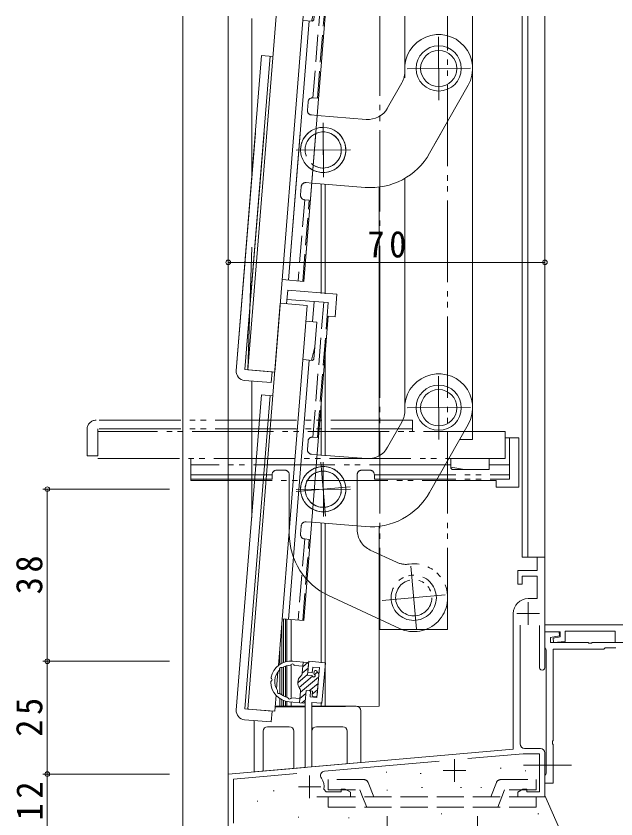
# Model space of a CAD drawing. Units: millimetres, scale not verified. Extents: x -594 to 539, y -420 to 386.
# Drawn here: x -434.5 to -301.9, y -162.2 to 15.3 of the extents above; entities that cross this region are included whole.
import ezdxf

# ---------------------------------------------------------------- set-up
doc = ezdxf.new("R2010")
doc.units = ezdxf.units.MM
doc.header["$LTSCALE"] = 2
for name, pattern in [('CHAIN2', [12, 9, -1, 1, -1]), ('DASHED3', [4, 3, -1]), ('DOUBLE_CHAIN2', [12.8, 9, -1, 0.6, -0.6, 0.6, -1])]:
    doc.linetypes.add(name, pattern=pattern)
for name, color, linetype, lineweight in [('0-3_YKK_11', 7, 'Continuous', 9), ('0-4_YKK_12', 2, 'Continuous', 9), ('0-5_YKK_13', 4, 'Continuous', 9), ('0-6_YKK_D', 6, 'Continuous', 9), ('0-7_YSS_K', 3, 'Continuous', 9)]:
    doc.layers.add(name, color=color, linetype=linetype, lineweight=lineweight)
doc.styles.add('ＭＳ ゴシック', font='')
doc.styles.get('ＭＳ ゴシック').set_extended_font_data('MS Gothic')

msp = doc.modelspace()

# ---------------------------------------------------------------- linework, layer by layer
at = {"layer": '0-3_YKK_11'}
for p, q in [((-319.331, -104.327), (-319.331, -107.327)), ((-317.631, -104.327), (-319.331, -104.327)), ((-317.631, -128.727), (-317.631, -104.327)), ((-323.631, -107.327), (-323.631, -110.327)), ((-319.331, -107.327), (-323.631, -107.327)), ((-322.631, -108.527), (-319.331, -108.527)), ((-322.631, -110.327), (-322.631, -108.527)), ((-319.331, -108.527), (-319.331, -113.527)), ((-323.631, -110.327), (-322.631, -110.327)), ((-319.331, -113.527), (-321.331, -113.527)), ((-321.331, -114.327), (-321.331, -119.327)), ((-324.631, -116.827), (-324.631, -146.816)), ((-323.831, -116.827), (-318.831, -116.827)), ((-323.131, -145.627), (-323.131, -119.392)), ((-318.831, -119.427), (-318.831, -128.727)), ((-317.631, -119.327), (-257.631, -119.327)), ((-317.631, -120.827), (-317.631, -119.327)), ((-317.631, -120.827), (-314.475, -120.827)), ((-317.631, -124.427), (-317.631, -120.827)), ((-314.231, -120.827), (-317.631, -120.827)), ((-314.395, -121.74), (-316.431, -122.099)), ((-316.431, -122.099), (-316.431, -123.227)), ((-315.839, -122.239), (-314.231, -121.955)), ((-315.709, -123.227), (-315.839, -122.239)), ((-314.475, -120.827), (-314.395, -121.74)), ((-314.231, -121.955), (-314.231, -120.827)), ((-313.131, -120.727), (-313.131, -123.002)), ((-302.131, -120.727), (-313.131, -120.727)), ((-302.131, -123.227), (-302.131, -120.727)), ((-316.431, -123.227), (-308.089, -123.227)), ((-313.131, -123.002), (-315.709, -123.227)), ((-308.089, -123.227), (-307.906, -123.347)), ((-307.906, -123.347), (-307.356, -123.347)), ((-307.356, -123.347), (-307.173, -123.227)), ((-307.173, -123.227), (-299.928, -123.227)), ((-301.131, -123.227), (-302.131, -123.227)), ((-317.451, -124.702), (-317.631, -124.427)), ((-317.331, -124.886), (-317.451, -124.702)), ((-317.331, -152.169), (-317.331, -124.886)), ((-315.831, -124.727), (-315.831, -144.869)), ((-304.631, -124.727), (-315.831, -124.727)), ((-304.331, -124.427), (-304.631, -124.727)), ((-301.931, -124.427), (-304.331, -124.427)), ((-369.847, -127.362), (-370.064, -129.852)), ((-366.161, -127.684), (-369.847, -127.362)), ((-366.945, -136.65), (-366.161, -127.684)), ((-369.068, -129.939), (-368.955, -128.644)), ((-368.955, -128.644), (-367.461, -128.775)), ((-367.461, -128.775), (-368.036, -135.35)), ((-370.064, -129.852), (-369.068, -129.939)), ((-370.413, -133.837), (-370.631, -136.327)), ((-369.417, -133.924), (-370.413, -133.837)), ((-369.53, -135.219), (-369.417, -133.924)), ((-370.631, -136.327), (-370.631, -150.84)), ((-368.036, -135.35), (-369.53, -135.219)), ((-369.131, -136.459), (-366.945, -136.65)), ((-369.131, -150.709), (-369.131, -136.459)), ((-315.831, -144.869), (-315.951, -145.052)), ((-315.951, -145.052), (-315.951, -145.602)), ((-324.631, -146.816), (-369.131, -150.709)), ((-318.631, -146.627), (-322.131, -146.627)), ((-315.951, -145.602), (-315.831, -145.786)), ((-315.831, -145.786), (-315.831, -154.327)), ((-337.631, -149.027), (-337.631, -154.027)), ((-334.651, -148.897), (-322.427, -147.827)), ((-322.427, -147.827), (-318.831, -147.827)), ((-318.831, -147.827), (-318.831, -156.227)), ((-317.631, -157.327), (-317.631, -147.627)), ((-370.631, -150.84), (-387.631, -152.327)), ((-366.317, -151.667), (-341.023, -149.454)), ((-387.631, -152.327), (-387.631, -164.327)), ((-386.431, -153.427), (-372.47, -152.205)), ((-369.631, -152.627), (-369.631, -157.627)), ((-340.131, -151.527), (-335.131, -151.527)), ((-317.631, -152.627), (-317.451, -152.352)), ((-317.631, -154.327), (-317.631, -152.627)), ((-317.451, -152.352), (-317.331, -152.169)), ((-386.431, -163.127), (-386.431, -153.427)), ((-315.831, -154.327), (-317.631, -154.327)), ((-372.131, -155.127), (-367.131, -155.127)), ((-365.98, -156.227), (-366.473, -155.646)), ((-362.631, -155.677), (-362.631, -156.227)), ((-361.757, -155.677), (-362.631, -155.677)), ((-360.631, -156.327), (-361.757, -155.677)), ((-322.505, -155.677), (-323.631, -156.327)), ((-321.631, -155.677), (-322.505, -155.677)), ((-321.631, -156.227), (-321.631, -155.677)), ((-368.081, -157.327), (-360.631, -157.327)), ((-362.631, -156.227), (-365.98, -156.227)), ((-360.631, -157.327), (-360.631, -156.327)), ((-323.631, -156.327), (-323.631, -157.327)), ((-323.631, -157.327), (-317.631, -157.327)), ((-318.831, -156.227), (-321.631, -156.227))]:
    msp.add_line(p, q, dxfattribs=at)
for centre, radius, start, end in [((-321.331, -116.827), 3.3, 90, 179.99998), ((-318.231, -128.727), 0.6, 179.99998, 0), ((-322.131, -145.627), 1, 180, 269.99998), ((-318.631, -147.627), 1, 0, 89.99998), ((-366.23, -152.663), 1, 94.99998, 215.92027), ((-369.631, -155.127), 3.2, 350.66756, 35.92027)]:
    msp.add_arc(centre, radius, start, end, dxfattribs=at)
at = {"layer": '0-4_YKK_12'}
for p, q in [((-387.631, -164.327), (-387.631, 15.277)), ((-377.049, 15.277), (-383.327, -62.947)), ((-382.431, -20.664), (-382.431, 14.734)), ((-377.346, -63.427), (-371.03, 15.277)), ((-348.611, 1.611), (-348.611, 15.277)), ((-333.611, -78.317), (-333.611, 15.277)), ((-322.631, 15.277), (-322.631, -104.327)), ((-321.431, 15.277), (-321.431, -104.327)), ((-321.431, 15.277), (-321.431, -104.327)), ((-317.631, -119.027), (-317.631, 15.277)), ((-348.611, -72.519), (-348.611, -20.602)), ((-367.089, -21.915), (-367.089, -46.051)), ((-366.173, -21.988), (-366.173, -46.125)), ((-354.231, -53.532), (-354.231, -22.618)), ((-354.231, -82.005), (-354.231, -43.468)), ((-376.127, -48.235), (-383.327, -137.947)), ((-376.533, -128.301), (-370.146, -48.715)), ((-370.146, -48.715), (-376.127, -48.235)), ((-366.173, -59.362), (-366.173, -81.94)), ((-383.327, -62.947), (-377.346, -63.427)), ((-382.431, -95.664), (-382.431, -65.526)), ((-367.089, -70.776), (-367.089, -81.866)), ((-333.611, -78.317), (-336.46, -78.317)), ((-367.089, -96.915), (-367.089, -127.703)), ((-366.173, -96.988), (-366.173, -137.429)), ((-354.231, -137.328), (-354.231, -97.618)), ((-322.631, -104.327), (-317.631, -104.327)), ((-375.401, -127.651), (-375.401, -118.117)), ((-375.001, -127.515), (-375.001, -118.149)), ((-374.701, -127.439), (-374.701, -118.173)), ((-373.731, -127.273), (-373.731, -118.251)), ((-375.801, -127.832), (-375.801, -119.274)), ((-376.201, -128.063), (-376.201, -124.258)), ((-376.201, -134.476), (-376.201, -128.803)), ((-375.801, -134.798), (-375.801, -128.831)), ((-375.401, -135.038), (-375.401, -128.638)), ((-375.001, -135.214), (-375.001, -128.462)), ((-374.701, -135.349), (-374.701, -128.366)), ((-373.731, -135.303), (-373.731, -128.272)), ((-376.95, -133.491), (-376.645, -129.697)), ((-377.346, -138.427), (-377.062, -134.886)), ((-376.201, -137.513), (-376.201, -135.613)), ((-375.801, -137.51), (-375.801, -135.844)), ((-375.401, -137.506), (-375.401, -136.025)), ((-375.001, -137.503), (-375.001, -136.161)), ((-374.701, -137.5), (-374.701, -136.196)), ((-373.731, -137.492), (-373.731, -136.338)), ((-367.089, -136.5), (-367.089, -137.429)), ((-383.327, -137.947), (-377.346, -138.427)), ((-377.265, -137.522), (-370.631, -137.466)), ((-369.131, -137.454), (-354.231, -137.328)), ((-317.631, -154.327), (-317.631, -152.727))]:
    msp.add_line(p, q, dxfattribs=at)
at = {"layer": '0-4_YKK_12', "linetype": 'DOUBLE_CHAIN2'}
for p, q in [((-354.131, -53.532), (-354.131, 15.277)), ((-339.131, -120.327), (-339.131, 15.277)), ((-354.131, -120.327), (-354.131, -43.468)), ((-326.431, -76.575), (-416.431, -76.577)), ((-339.131, -120.327), (-354.131, -120.327))]:
    msp.add_line(p, q, dxfattribs=at)
at = {"layer": '0-4_YKK_12'}
msp.add_lwpolyline([(-382.431, -35.804), (-383.327, -62.947), (-377.346, -63.427)], dxfattribs=at)
at = {"layer": '0-4_YKK_12', "linetype": 'DOUBLE_CHAIN2'}
msp.add_lwpolyline([(-416.431, -82.577), (-326.431, -82.575), (-326.431, -76.575)], dxfattribs=at)
at = {"layer": '0-5_YKK_13'}
for p, q in [((-369.706, 14.211), (-374.309, -43.105)), ((-371.106, 14.323), (-369.008, 14.154)), ((-370.92, -43.377), (-366.21, 15.277)), ((-369.237, 14.173), (-368.949, 15.277)), ((-380.255, 6.53), (-385.851, -63.145)), ((-378.361, 6.378), (-383.925, -62.899)), ((-377.763, 6.33), (-380.255, 6.53)), ((-349.239, 0.506), (-352.394, -5.05)), ((-334.585, -0.016), (-343.123, -15.051)), ((-367.974, -6.695), (-357.142, -7.565)), ((-381.627, -10.554), (-385.851, -63.145)), ((-379.721, -10.554), (-383.925, -62.899)), ((-371.695, -10.554), (-374.309, -43.105)), ((-370.92, -43.377), (-368.284, -10.554)), ((-340.569, -10.554), (-343.123, -15.051)), ((-369.175, -21.647), (-357.367, -22.595)), ((-369.175, -21.647), (-357.367, -22.595)), ((-375.706, -42.993), (-370.92, -43.377)), ((-375.706, -42.993), (-370.92, -43.377)), ((-374.486, -45.357), (-374.726, -48.348)), ((-363.621, -46.23), (-374.486, -45.357)), ((-374.646, -47.351), (-368.665, -47.831)), ((-368.665, -47.831), (-369.026, -52.317)), ((-364.021, -51.214), (-363.621, -46.23)), ((-370.92, -118.377), (-365.517, -51.094)), ((-365.517, -51.094), (-364.021, -51.214)), ((-370.426, -52.204), (-368.029, -52.397)), ((-369.237, -60.827), (-368.469, -57.879)), ((-369.706, -60.789), (-374.309, -118.105)), ((-371.106, -60.677), (-369.008, -60.846)), ((-383.925, -62.899), (-377.944, -63.379)), ((-383.925, -62.899), (-377.944, -63.379)), ((-378.136, -65.771), (-377.944, -63.379)), ((-378.136, -65.771), (-377.944, -63.379)), ((-384.017, -65.299), (-378.136, -65.771)), ((-384.017, -65.299), (-378.136, -65.771)), ((-380.255, -68.47), (-385.851, -138.145)), ((-378.361, -68.622), (-383.925, -137.899)), ((-377.763, -68.67), (-380.255, -68.47)), ((-349.239, -74.494), (-352.394, -80.05)), ((-334.585, -75.016), (-343.123, -90.051)), ((-367.974, -81.695), (-357.142, -82.565)), ((-369.175, -96.647), (-357.367, -97.595)), ((-375.706, -117.993), (-370.92, -118.377)), ((-370.172, -127.634), (-373.359, -127.355)), ((-371.068, -127.556), (-371.283, -130.007)), ((-371.157, -128.577), (-370.068, -127.663)), ((-371.147, -128.452), (-372.92, -128.297)), ((-371.281, -129.985), (-369.981, -128.895)), ((-369.899, -127.959), (-370.117, -130.45)), ((-368.115, -129.508), (-367.66, -130.05)), ((-372.265, -132.117), (-370.104, -130.303)), ((-371.976, -133.179), (-369.001, -130.684)), ((-371.65, -134.212), (-367.642, -130.848)), ((-370.117, -130.45), (-369.24, -130.526)), ((-368.677, -130.054), (-368.644, -129.675)), ((-368.563, -130.316), (-367.902, -129.762)), ((-368.001, -134.951), (-367.591, -130.269)), ((-369.72, -133.897), (-367.765, -132.257)), ((-371.853, -136.521), (-371.638, -134.07)), ((-371.774, -135.621), (-370.474, -134.53)), ((-369.08, -134.666), (-367.889, -133.666)), ((-370.956, -136.6), (-374.144, -136.321)), ((-371.774, -135.625), (-373.548, -135.47)), ((-371.344, -136.566), (-370.597, -135.939)), ((-368.824, -135.18), (-368.326, -135.224)), ((-383.925, -137.899), (-377.944, -138.379)), ((-378.136, -140.771), (-377.944, -138.379)), ((-370.631, -137.329), (-377.258, -137.329)), ((-359.331, -137.329), (-369.131, -137.329)), ((-358.331, -138.329), (-358.331, -149.764)), ((-384.017, -140.299), (-378.136, -140.771)), ((-381.931, -140.467), (-381.931, -151.829)), ((-374.131, -141.829), (-378.931, -141.829)), ((-362.331, -141.829), (-368.131, -141.829)), ((-379.931, -142.829), (-379.931, -151.654)), ((-373.131, -142.829), (-373.131, -151.059)), ((-369.131, -142.829), (-369.131, -150.709)), ((-361.331, -142.829), (-361.331, -150.026)), ((-381.931, -151.829), (-358.331, -149.764))]:
    msp.add_line(p, q, dxfattribs=at)
at = {"layer": '0-5_YKK_13', "linetype": 'DASHED3'}
for p, q in [((-368.916, -2.807), (-367.464, 15.277)), ((-367.919, -2.887), (-366.46, 15.277)), ((-368.916, -2.807), (-367.919, -2.887)), ((-370.137, -5.518), (-369.993, -3.724)), ((-369.22, -6.595), (-367.974, -6.695)), ((-371.642, -24.258), (-371.498, -22.464)), ((-371.642, -24.258), (-371.498, -22.464)), ((-370.421, -21.547), (-369.175, -21.647)), ((-370.421, -21.547), (-369.175, -21.647)), ((-370.725, -25.335), (-372.166, -43.277)), ((-370.725, -25.335), (-372.166, -43.277)), ((-371.17, -43.357), (-369.729, -25.415)), ((-371.17, -43.357), (-369.729, -25.415)), ((-370.725, -25.335), (-369.729, -25.415)), ((-370.725, -25.335), (-369.729, -25.415)), ((-365.526, -48.083), (-368.665, -47.831)), ((-368.916, -77.807), (-366.522, -48.003)), ((-367.919, -77.887), (-365.526, -48.083)), ((-368.916, -77.807), (-367.919, -77.887)), ((-370.137, -80.518), (-369.993, -78.724)), ((-369.22, -81.595), (-367.974, -81.695)), ((-371.642, -99.258), (-371.498, -97.464)), ((-370.421, -96.547), (-369.175, -96.647)), ((-370.725, -100.335), (-372.166, -118.277)), ((-371.17, -118.357), (-369.729, -100.415)), ((-370.725, -100.335), (-369.729, -100.415)), ((-365.528, -153.527), (-365.528, -155.827)), ((-357.651, -153.527), (-365.528, -153.527)), ((-356.724, -154.153), (-355.441, -157.327)), ((-328.332, -154.153), (-329.615, -157.327)), ((-327.405, -153.527), (-319.528, -153.527)), ((-319.528, -153.527), (-319.528, -155.827)), ((-365.528, -155.827), (-358.528, -155.827)), ((-358.528, -155.827), (-357.922, -157.327)), ((-326.528, -155.827), (-327.134, -157.327)), ((-319.528, -155.827), (-326.528, -155.827)), ((-319.528, -157.327), (-365.528, -157.327)), ((-365.528, -157.327), (-365.528, -159.627)), ((-357.922, -157.327), (-356.993, -159.627)), ((-327.134, -157.327), (-328.064, -159.627)), ((-319.528, -157.327), (-319.528, -159.627)), ((-365.528, -159.627), (-319.528, -159.627)), ((-352.528, -167.627), (-352.528, -159.627)), ((-332.528, -167.627), (-332.528, -159.627))]:
    msp.add_line(p, q, dxfattribs=at)
at = {"layer": '0-5_YKK_13', "linetype": 'CHAIN2'}
for p, q in [((-341.057, -3.313), (-341.157, 10.687)), ((-348.107, 3.637), (-334.107, 3.737)), ((-366.588, -20.327), (-366.674, -8.327)), ((-366.588, -20.327), (-366.658, -10.554)), ((-372.631, -14.37), (-360.631, -14.284)), ((-372.631, -14.37), (-360.631, -14.284)), ((-341.057, -78.313), (-341.157, -64.313)), ((-348.107, -71.363), (-334.107, -71.263)), ((-366.588, -95.327), (-366.674, -83.327)), ((-372.631, -89.37), (-360.631, -89.284)), ((-311.741, -150.327), (-322.345, -150.327))]:
    msp.add_line(p, q, dxfattribs=at)
at = {"layer": '0-5_YKK_13', "linetype": 'DOUBLE_CHAIN2'}
for p, q in [((-346.931, -74.077), (-416.831, -74.077)), ((-346.931, -76.577), (-346.931, -74.077)), ((-418.831, -76.077), (-418.831, -81.977)), ((-416.431, -75.977), (-416.431, -81.977)), ((-346.931, -75.977), (-416.431, -75.977)), ((-323.431, -77.977), (-326.431, -77.977)), ((-325.431, -77.977), (-325.431, -83.977)), ((-323.431, -88.877), (-323.431, -77.977)), ((-418.831, -81.977), (-416.431, -81.977)), ((-395.931, -82.577), (-395.931, -87.377)), ((-367.154, -83.35), (-366.108, -95.304)), ((-338.431, -82.575), (-338.431, -84.677)), ((-329.931, -82.575), (-329.931, -84.977)), ((-338.431, -83.977), (-395.931, -83.977)), ((-376.931, -85.127), (-375.131, -85.127)), ((-358.131, -85.127), (-356.331, -85.127)), ((-338.431, -84.448), (-335.431, -84.977)), ((-325.431, -83.977), (-329.931, -83.977)), ((-325.431, -87.127), (-325.431, -83.977)), ((-377.931, -86.127), (-395.931, -86.127)), ((-377.931, -86.127), (-377.931, -87.127)), ((-374.131, -86.127), (-374.131, -87.377)), ((-359.131, -86.127), (-359.131, -87.377)), ((-355.331, -86.127), (-325.431, -86.127)), ((-355.331, -86.127), (-355.331, -87.127)), ((-395.931, -87.127), (-377.931, -87.127)), ((-395.931, -87.377), (-328.431, -87.377)), ((-374.131, -87.377), (-374.131, -99.223)), ((-359.131, -87.377), (-359.131, -98.244)), ((-355.331, -87.127), (-325.431, -87.127)), ((-328.431, -87.377), (-328.431, -88.877)), ((-372.608, -89.85), (-360.654, -88.804)), ((-328.431, -88.877), (-323.431, -88.877)), ((-350.453, -105.476), (-356.244, -102.776)), ((-347.241, -106.354), (-346.021, -120.301)), ((-349.801, -120.125), (-365.47, -112.818)), ((-353.604, -113.937), (-339.658, -112.717))]:
    msp.add_line(p, q, dxfattribs=at)
at = {"layer": '0-5_YKK_13'}
for points in [[(-369.008, 14.154), (-368.685, 14.43), (-368.617, 15.277)], [(-369.008, -60.846), (-368.685, -60.57), (-368.029, -52.397)], [(-370.631, -136.327), (-370.413, -133.837), (-369.018, -133.959), (-369.097, -134.855)]]:
    msp.add_lwpolyline(points, dxfattribs=at)
at = {"layer": '0-5_YKK_13', "linetype": 'DOUBLE_CHAIN2'}
msp.add_lwpolyline([(-338.431, -84.677), (-338.131, -84.977), (-329.931, -84.977)], dxfattribs=at)
at = {"layer": '0-5_YKK_13'}
for centre, radius in [((-341.107, 3.687), 5), ((-341.107, 3.687), 4), ((-341.107, -71.313), 5), ((-341.107, -71.313), 4)]:
    msp.add_circle(centre, radius, dxfattribs=at)
at = {"layer": '0-5_YKK_13', "linetype": 'DOUBLE_CHAIN2'}
for radius in [5, 4]:
    msp.add_circle((-346.631, -113.327), radius, dxfattribs=at)
at = {"layer": '0-5_YKK_13'}
for centre, radius, start, end in [((-341.107, 3.687), 7.5, 330.40819, 183.26807), ((-353.587, 2.975), 5, 330.40819, 3.26807), ((-356.742, -2.581), 5, 265.40819, 330.40819), ((-366.631, -14.327), 5, 242.45369, 108.36269), ((-366.631, -14.327), 5, 242.45369, 48.9915), ((-366.631, -14.327), 4, 236.2318, 114.58459), ((-366.631, -14.327), 4, 236.2318, 70.60738), ((-366.631, -14.327), 4, 109.39261, 114.58459), ((-356.166, -7.644), 15, 265.40819, 330.40819), ((-356.166, -7.644), 15, 265.40819, 330.40819), ((-383.857, -63.305), 2, 175.40819, 265.40819), ((-383.857, -63.305), 2, 175.40819, 265.40819), ((-341.107, -71.313), 7.5, 330.40819, 183.26807), ((-353.587, -72.025), 5, 330.40819, 3.26807), ((-356.742, -77.581), 5, 265.40819, 330.40819), ((-366.631, -89.327), 5, 242.45369, 108.36269), ((-366.631, -89.327), 4, 236.2318, 114.58459), ((-356.166, -82.644), 15, 265.40819, 330.40819), ((-373.752, -131.838), 4.5, 85, 168.14775), ((-370.198, -127.933), 0.3, 355, 85), ((-373.752, -131.838), 3.6, 136.93483, 213.06516), ((-376.601, -129.175), 0.3, 316.93483, 13.03848), ((-376.016, -129.04), 0.3, 64.92743, 193.03848), ((-375.762, -128.496), 0.3, 244.92743, 301.03108), ((-373.752, -131.838), 3.6, 92.95187, 121.03108), ((-373.952, -127.943), 0.3, 272.95187, 329.05551), ((-373.438, -128.252), 0.3, 25, 149.05551), ((-372.894, -127.998), 0.3, 204.99998, 264.99998), ((-368.345, -129.701), 0.3, 40, 175), ((-377.862, -130.976), 0.3, 168.14775, 231.63298), ((-378.234, -131.446), 0.3, 298.367, 51.63298), ((-370.265, -132.143), 2, 132.16656, 217.83342), ((-372.279, -129.92), 1, 312.16656, 355), ((-369.266, -130.825), 0.3, 25, 85), ((-368.722, -130.572), 0.3, 204.99998, 55), ((-368.378, -130.08), 0.3, 175, 235), ((-367.89, -130.243), 0.3, 355, 40), ((-373.752, -131.838), 4.5, 181.85223, 264.99998), ((-377.949, -131.974), 0.3, 118.367, 181.85223), ((-377.02, -133.966), 0.3, 336.9615, 33.06516), ((-376.468, -134.201), 0.3, 156.9615, 285.07256), ((-376.312, -134.78), 0.3, 48.9689, 105.07256), ((-373.752, -131.838), 3.6, 228.9689, 257.04811), ((-372.634, -133.983), 1, 355, 37.83342), ((-368.798, -134.881), 0.3, 175, 264.99998), ((-374.626, -135.639), 0.3, 20.94447, 77.04811), ((-374.065, -135.424), 0.3, 200.94447, 325), ((-373.574, -135.769), 0.3, 85, 145), ((-370.93, -136.301), 0.3, 264.99998, 355), ((-368.3, -134.925), 0.3, 264.99998, 355), ((-383.857, -138.305), 2, 175.40819, 265.40819), ((-359.331, -138.329), 1, 0, 90), ((-378.931, -142.829), 1, 90, 180), ((-374.131, -142.829), 1, 0, 90), ((-368.131, -142.829), 1, 90, 180), ((-362.331, -142.829), 1, 0, 90)]:
    msp.add_arc(centre, radius, start, end, dxfattribs=at)
at = {"layer": '0-5_YKK_13', "linetype": 'DASHED3'}
for centre, radius, start, end in [((-368.996, -3.804), 1, 85.40819, 175.40819), ((-369.14, -5.598), 1, 175.40819, 265.40819), ((-366.631, -14.327), 5, 108.36269, 242.45369), ((-366.631, -14.327), 5, 131.00848, 242.45369), ((-366.631, -14.327), 4, 114.58459, 236.2318), ((-366.631, -14.327), 4, 114.58459, 236.2318), ((-370.501, -22.544), 1, 85.40819, 175.40819), ((-370.501, -22.544), 1, 85.40819, 175.40819), ((-370.645, -24.338), 1, 175.40819, 265.40819), ((-370.645, -24.338), 1, 175.40819, 265.40819), ((-368.996, -78.804), 1, 85.40819, 175.40819), ((-369.14, -80.598), 1, 175.40819, 265.40819), ((-366.631, -89.327), 5, 108.36269, 242.45369), ((-366.631, -89.327), 4, 114.58459, 236.2318), ((-370.501, -97.544), 1, 85.40819, 175.40819), ((-370.645, -99.338), 1, 175.40819, 265.40819), ((-357.651, -154.527), 1, 21.99362, 90), ((-327.405, -154.527), 1, 90, 158.00636)]:
    msp.add_arc(centre, radius, start, end, dxfattribs=at)
at = {"layer": '0-5_YKK_13', "linetype": 'DOUBLE_CHAIN2'}
for centre, radius, start, end in [((-416.831, -76.077), 2, 90, 180), ((-376.931, -86.127), 1, 90, 180), ((-375.131, -86.127), 1, 0, 90), ((-366.631, -89.327), 5, 22.9545, 157.04549), ((-358.131, -86.127), 1, 90, 180), ((-356.331, -86.127), 1, 0, 90), ((-366.631, -89.327), 4, 29.17639, 150.82359), ((-366.631, -89.327), 5, 157.04549, 22.9545), ((-366.631, -89.327), 4, 150.82359, 29.17639), ((-359.131, -99.223), 15, 180, 245), ((-354.131, -98.244), 5, 180, 245), ((-348.34, -100.945), 5, 245, 277.85988), ((-346.631, -113.327), 7.5, 245, 97.85988)]:
    msp.add_arc(centre, radius, start, end, dxfattribs=at)
at = {"layer": '0-6_YKK_D'}
for p, q in [((-387.631, -58.177), (-387.631, -38.177)), ((-317.631, -58.177), (-317.631, -38.177)), ((-387.631, -39.177), (-317.631, -39.177)), ((-400.631, -89.327), (-428.631, -89.327)), ((-427.631, -127.362), (-427.631, -89.327)), ((-400.631, -127.362), (-428.631, -127.362)), ((-400.631, -127.362), (-428.631, -127.362)), ((-427.631, -152.303), (-427.631, -127.362)), ((-400.631, -152.303), (-428.631, -152.303)), ((-400.631, -152.327), (-428.631, -152.327)), ((-427.631, -164.327), (-427.631, -152.327))]:
    msp.add_line(p, q, dxfattribs=at)
for centre in [(-387.631, -39.177), (-317.631, -39.177), (-427.631, -89.327), (-427.631, -127.362), (-427.631, -127.362), (-427.631, -152.303), (-427.631, -152.327)]:
    msp.add_circle(centre, 0.51, dxfattribs=at)
at = {"layer": '0-7_YSS_K'}
for p, q in [((-397.631, 15.277), (-397.631, -178.171)), ((-352.755, -151.891), (-352.555, -151.891)), ((-345.185, -152.188), (-344.985, -152.188)), ((-327.522, -151), (-327.322, -151)), ((-322.03, -151.594), (-321.83, -151.594)), ((-377.691, -156.047), (-377.491, -156.047)), ((-352.607, -155.899), (-352.407, -155.899)), ((-344.888, -155.305), (-344.688, -155.305)), ((-336.279, -155.305), (-336.079, -155.305)), ((-331.826, -155.305), (-331.626, -155.305)), ((-317.631, -157.027), (-306.131, -183.327)), ((-381.254, -158.274), (-381.054, -158.274)), ((-340.584, -161.094), (-340.384, -161.094)), ((-319.21, -161.094), (-319.01, -161.094)), ((-372.2, -161.836), (-372, -161.836)), ((-361.067, -161.984), (-360.867, -161.984))]:
    msp.add_line(p, q, dxfattribs=at)

# ---------------------------------------------------------------- texts
at = {"layer": '0-6_YKK_D', "color": 7, "insert": (-356.855, -38.177), "char_height": 5.865, "attachment_point": 7, "style": 'ＭＳ ゴシック'}
msp.add_mtext('\\T1.27;\\W0.95;70', dxfattribs=at)
at = {"layer": '0-6_YKK_D', "color": 7, "char_height": 5.865, "attachment_point": 7, "rotation": 90, "style": 'ＭＳ ゴシック'}
for s, insert in [('\\T1.27;\\W0.95;38', (-428.631, -112.568)), ('\\T1.27;\\W0.95;25', (-428.631, -144.056)), ('\\T1.27;\\W0.95;12', (-428.631, -162.551))]:
    msp.add_mtext(s, dxfattribs=dict(at, insert=insert))

doc.saveas('drawing.dxf')
